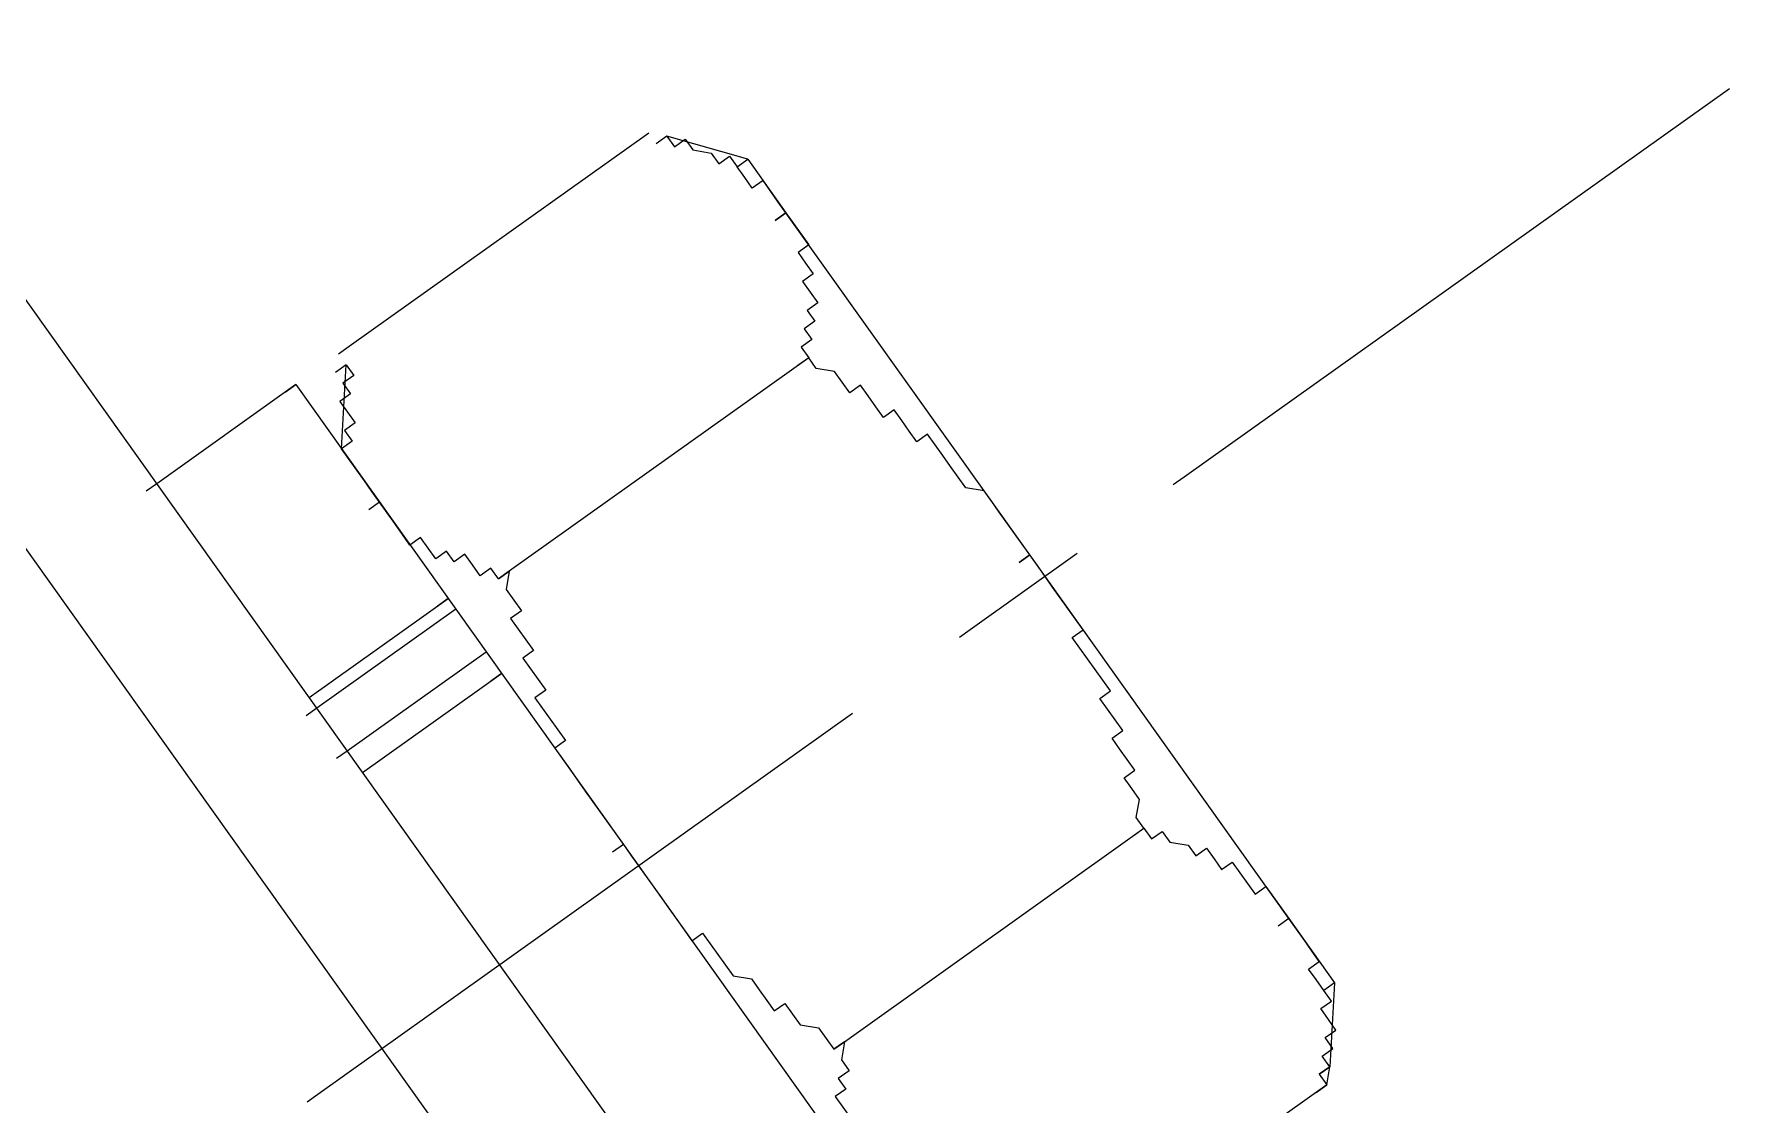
# Model space of a CAD drawing. Header units: feet. Extents: x 2321988 to 2329858, y 6722724 to 6730499.
# Drawn here: x 2326068.0701 to 2326068.1763, y 6726841.051 to 6726841.1172 of the extents above; entities that cross this region are included whole.
import ezdxf

# ---------------------------------------------------------------- set-up
doc = ezdxf.new("R2010")
doc.units = ezdxf.units.FT
doc.header["$MEASUREMENT"] = 0
doc.layers.add('C-BESS-EQUIPMENT', color=255, linetype='Continuous')

# ---------------------------------------------------------------- blocks, each defined once
blk = doc.blocks.new('Midpoint Site Plan$0$A$C71e53a02')
at = {"lineweight": 9}
for points in [[(22.4518, 2.2462), (22.4421, 2.2462), (22.4421, -2.2559), (22.4518, -2.2559), (22.4421, -2.2559)], [(22.4421, 0.6188), (22.3349, 0.6188), (22.3446, 0.6188), (22.3349, 0.6188), (22.3349, -0.6285), (22.4421, -0.6285), (22.4518, -0.6285)], [(21.8866, 0.4336), (22.1595, 0.4336), (22.1692, 0.4336)], [(22.218, 0.4336), (22.2082, 0.4336), (22.2082, -0.4336), (22.3349, -0.4336), (22.3446, -0.4336)], [(22.2082, 0.4336), (22.3349, 0.4336), (22.3446, 0.4336)], [(22.2082, 0.0146), (22.2082, 0.0049), (22.2082, -0.0049), (22.2082, -0.0146), (22.2082, -0.0244), (22.2082, -0.0341), (22.2082, -0.0439), (22.2082, -0.0536), (22.2082, -0.0633), (22.2082, -0.0731), (22.1985, -0.0731), (22.1985, -0.0828), (22.1985, -0.0926), (22.1985, -0.1023), (22.1985, -0.1121), (22.1887, -0.1218), (22.1887, -0.1316), (22.1887, -0.1413), (22.1887, -0.151), (22.179, -0.151), (22.179, -0.1608), (22.179, -0.1705), (22.1692, -0.1803), (22.1692, -0.19), (22.1692, -0.1998), (22.1595, -0.1998), (22.1692, -0.1998), (22.1595, -0.1998), (21.8866, -0.1998), (21.8866, -0.19), (21.8769, -0.1803), (21.8769, -0.1705), (21.8769, -0.1608), (21.8671, -0.1608), (21.8671, -0.151), (21.8671, -0.1413), (21.8671, -0.1316), (21.8574, -0.1316), (21.8574, -0.1218), (21.8574, -0.1121), (21.8574, -0.1023), (21.8477, -0.1023), (21.8477, -0.0926), (21.8477, -0.0828), (21.8477, -0.0731), (21.8477, -0.0633), (21.8477, -0.0536), (21.8379, -0.0536), (21.8379, -0.0439), (21.8379, -0.0341), (21.8379, -0.0244), (21.8379, -0.0146), (21.8379, -0.0049), (21.8379, 0.0049), (21.8379, 0.0146), (21.8379, 0.3264), (21.8477, 0.3264), (21.8379, 0.3264), (21.8379, 0.3362), (21.8379, 0.3459), (21.8379, 0.3557), (21.8477, 0.3557), (21.8477, 0.3654), (21.8477, 0.3752), (21.8379, 0.3752), (21.8769, 0.4239), (21.8769, 0.4142), (21.8671, 0.4142), (21.8671, 0.4044), (21.8574, 0.3947), (21.8574, 0.3849), (21.8477, 0.3849), (21.8477, 0.3752), (21.8379, 0.3752), (21.8379, 0.3264), (21.8379, 0.3167), (21.8379, 0.307), (21.8379, 0.2972), (21.8477, 0.2972), (21.8477, 0.2875), (21.8477, 0.2777), (21.8574, 0.2777), (21.8574, 0.268), (21.8574, 0.2582), (21.8671, 0.2582), (21.8671, 0.2485), (21.8769, 0.2485), (21.8769, 0.2387), (21.8866, 0.2387), (21.8866, 0.229), (22.1595, 0.229), (22.1692, 0.229), (22.1692, 0.2387), (22.179, 0.2387), (22.179, 0.2485), (22.179, 0.2582), (22.1887, 0.2582), (22.1887, 0.268), (22.1985, 0.268), (22.1985, 0.2777), (22.1985, 0.2875), (22.2082, 0.2875), (22.2082, 0.2972), (22.2082, 0.307), (22.2082, 0.3167), (22.2082, 0.3264), (22.2082, 0.3362), (22.2082, 0.3459), (22.2082, 0.3557), (22.2082, 0.3654), (22.2082, 0.3752)], [(21.8769, 0.4239), (21.8866, 0.4239)], [(22.1692, 0.4239), (22.1692, 0.4142), (22.179, 0.4142), (22.179, 0.4044), (22.1887, 0.4044), (22.1887, 0.3947), (22.1887, 0.3849), (22.1985, 0.3849), (22.1985, 0.3752), (22.2082, 0.3752), (22.1692, 0.4239), (22.179, 0.4239)], [(21.8671, 0.4142), (21.8671, 0.4142)], [(21.8671, 0.4142), (21.8671, 0.4142)], [(21.8671, 0.4142), (21.8671, 0.4142)], [(21.8769, 0.4142), (21.8769, 0.4142)], [(21.8769, 0.4142), (21.8769, 0.4142)], [(21.8769, 0.4142), (21.8769, 0.4142)], [(21.8769, 0.4142), (21.8769, 0.4142)], [(21.8769, 0.4142), (21.8769, 0.4142)], [(21.8769, 0.4142), (21.8769, 0.4142)], [(21.8769, 0.4142), (21.8769, 0.4142)], [(21.8769, 0.4142), (21.8769, 0.4142)], [(22.1692, 0.4142), (22.1692, 0.4142)], [(22.1692, 0.4142), (22.1692, 0.4142)], [(22.179, 0.4142), (22.179, 0.4142)], [(22.179, 0.4142), (22.179, 0.4142)], [(22.179, 0.4142), (22.179, 0.4142)], [(21.8671, 0.4044), (21.8671, 0.4044)], [(21.8671, 0.4044), (21.8671, 0.4044)], [(21.8671, 0.4044), (21.8671, 0.4044)], [(21.8671, 0.4044), (21.8671, 0.4044)], [(21.8671, 0.4044), (21.8671, 0.4044)], [(21.8671, 0.4044), (21.8671, 0.4044)], [(21.8671, 0.4044), (21.8671, 0.4044)], [(21.8671, 0.4044), (21.8671, 0.4044)], [(21.8671, 0.4044), (21.8671, 0.4044)], [(21.8671, 0.4044), (21.8671, 0.4044)], [(21.8671, 0.4044), (21.8671, 0.4044)], [(21.8671, 0.4044), (21.8671, 0.4044)], [(21.8671, 0.4044), (21.8671, 0.4044)], [(22.179, 0.4044), (22.179, 0.4044)], [(22.179, 0.4044), (22.179, 0.4044)], [(22.179, 0.4044), (22.179, 0.4044)], [(22.179, 0.4044), (22.179, 0.4044)], [(22.179, 0.4044), (22.179, 0.4044)], [(22.179, 0.4044), (22.179, 0.4044)], [(22.179, 0.4044), (22.179, 0.4044)], [(22.179, 0.4044), (22.179, 0.4044)], [(22.1887, 0.4044), (22.1887, 0.4044)], [(22.1887, 0.4044), (22.1887, 0.4044)], [(22.1887, 0.4044), (22.1887, 0.4044)], [(22.1887, 0.4044), (22.1887, 0.4044)], [(21.8477, 0.3849), (21.8477, 0.3849)], [(21.8477, 0.3849), (21.8477, 0.3849)], [(21.8477, 0.3849), (21.8477, 0.3849)], [(21.8477, 0.3849), (21.8477, 0.3849)], [(21.8477, 0.3849), (21.8477, 0.3849)], [(21.8574, 0.3947), (21.8574, 0.3947)], [(21.8574, 0.3947), (21.8574, 0.3947)], [(21.8574, 0.3947), (21.8574, 0.3947)], [(21.8574, 0.3947), (21.8574, 0.3947)], [(21.8574, 0.3947), (21.8574, 0.3947)], [(21.8574, 0.3947), (21.8574, 0.3947)], [(21.8574, 0.3947), (21.8574, 0.3947)], [(21.8574, 0.3947), (21.8574, 0.3947)], [(21.8574, 0.3947), (21.8574, 0.3947)], [(21.8574, 0.3947), (21.8574, 0.3947)], [(21.8574, 0.3947), (21.8574, 0.3947)], [(21.8574, 0.3947), (21.8574, 0.3947)], [(21.8574, 0.3947), (21.8574, 0.3947)], [(21.8574, 0.3849), (21.8574, 0.3849)], [(21.8574, 0.3849), (21.8574, 0.3849)], [(21.8574, 0.3849), (21.8574, 0.3849)], [(21.8574, 0.3849), (21.8574, 0.3849)], [(21.8574, 0.3849), (21.8574, 0.3849)], [(21.8574, 0.3849), (21.8574, 0.3849)], [(21.8574, 0.3849), (21.8574, 0.3849)], [(22.1887, 0.3947), (22.1887, 0.3947)], [(22.1887, 0.3947), (22.1887, 0.3947)], [(22.1887, 0.3947), (22.1887, 0.3947)], [(22.1887, 0.3947), (22.1887, 0.3947)], [(22.1887, 0.3947), (22.1887, 0.3947)], [(22.1887, 0.3947), (22.1887, 0.3947)], [(22.1887, 0.3947), (22.1887, 0.3947)], [(22.1887, 0.3947), (22.1887, 0.3947)], [(22.1887, 0.3947), (22.1887, 0.3947)], [(22.1887, 0.3947), (22.1887, 0.3947)], [(22.1887, 0.3947), (22.1887, 0.3947)], [(22.1887, 0.3947), (22.1887, 0.3947)], [(22.1887, 0.3947), (22.1887, 0.3947)], [(22.1985, 0.3849), (22.1985, 0.3849)], [(22.1985, 0.3849), (22.1985, 0.3849)], [(22.1985, 0.3849), (22.1985, 0.3849)], [(22.1985, 0.3849), (22.1985, 0.3849)], [(22.1985, 0.3849), (22.1985, 0.3849)], [(22.1985, 0.3849), (22.1985, 0.3849)], [(22.1985, 0.3849), (22.1985, 0.3849)], [(22.1985, 0.3849), (22.1985, 0.3849)], [(22.1985, 0.3849), (22.1985, 0.3849)], [(22.1985, 0.3849), (22.1985, 0.3849)], [(22.1985, 0.3849), (22.1985, 0.3849)], [(22.1985, 0.3849), (22.1985, 0.3849)], [(21.8477, 0.3752), (21.8477, 0.3752)], [(21.8477, 0.3752), (21.8477, 0.3752)], [(21.8477, 0.3752), (21.8477, 0.3752)], [(21.8477, 0.3752), (21.8477, 0.3752)], [(21.8477, 0.3752), (21.8477, 0.3752)], [(21.8477, 0.3752), (21.8477, 0.3752)], [(21.8477, 0.3752), (21.8477, 0.3752)], [(21.8477, 0.3752), (21.8477, 0.3752)], [(21.8477, 0.3752), (21.8477, 0.3752)], [(21.8477, 0.3752), (21.8477, 0.3752)], [(21.8477, 0.3752), (21.8477, 0.3752)], [(21.8477, 0.3752), (21.8477, 0.3752)], [(22.1985, 0.3752), (22.1985, 0.3752)], [(22.1985, 0.3752), (22.1985, 0.3752)], [(22.1985, 0.3752), (22.1985, 0.3752)], [(22.1985, 0.3752), (22.1985, 0.3752)], [(22.1985, 0.3752), (22.1985, 0.3752)], [(22.1985, 0.3752), (22.1985, 0.3752)], [(22.1985, 0.3752), (22.1985, 0.3752)], [(22.1985, 0.3752), (22.1985, 0.3752)], [(22.1985, 0.3752), (22.1985, 0.3752)], [(22.1985, 0.3752), (22.1985, 0.3752)], [(22.1985, 0.3752), (22.1985, 0.3752)], [(21.8477, 0.3654), (21.8477, 0.3654)], [(21.8477, 0.3654), (21.8477, 0.3654)], [(21.8477, 0.3654), (21.8477, 0.3654)], [(21.8477, 0.3654), (21.8477, 0.3654)], [(21.8477, 0.3654), (21.8477, 0.3654)], [(21.8477, 0.3654), (21.8477, 0.3654)], [(21.8477, 0.3654), (21.8477, 0.3654)], [(21.8477, 0.3654), (21.8477, 0.3654)], [(21.8477, 0.3654), (21.8477, 0.3654)], [(21.8477, 0.3654), (21.8477, 0.3654)], [(21.8477, 0.3654), (21.8477, 0.3654)], [(21.8477, 0.3654), (21.8477, 0.3654)], [(21.8477, 0.3654), (21.8477, 0.3654)], [(22.2082, 0.3654), (22.2082, 0.3654)], [(22.2082, 0.3654), (22.2082, 0.3654)], [(22.2082, 0.3654), (22.2082, 0.3654)], [(22.2082, 0.3654), (22.2082, 0.3654)], [(22.2082, 0.3654), (22.2082, 0.3654)], [(22.2082, 0.3654), (22.2082, 0.3654)], [(22.2082, 0.3654), (22.2082, 0.3654)], [(22.2082, 0.3654), (22.2082, 0.3654)], [(22.2082, 0.3654), (22.2082, 0.3654)], [(22.2082, 0.3654), (22.2082, 0.3654)], [(22.2082, 0.3654), (22.2082, 0.3654)], [(22.2082, 0.3654), (22.2082, 0.3654)], [(22.2082, 0.3654), (22.2082, 0.3654)], [(21.8379, 0.3557), (21.8379, 0.3557)], [(21.8379, 0.3557), (21.8379, 0.3557)], [(21.8379, 0.3557), (21.8379, 0.3557)], [(21.8379, 0.3557), (21.8379, 0.3557)], [(21.8379, 0.3557), (21.8379, 0.3557)], [(21.8379, 0.3557), (21.8379, 0.3557)], [(21.8379, 0.3557), (21.8379, 0.3557)], [(21.8379, 0.3557), (21.8379, 0.3557)], [(21.8379, 0.3557), (21.8379, 0.3557)], [(21.8379, 0.3557), (21.8379, 0.3557)], [(21.8379, 0.3557), (21.8379, 0.3557)], [(21.8379, 0.3459), (21.8379, 0.3459)], [(21.8379, 0.3459), (21.8379, 0.3459)], [(21.8379, 0.3459), (21.8379, 0.3459)], [(21.8379, 0.3459), (21.8379, 0.3459)], [(21.8379, 0.3459), (21.8379, 0.3459)], [(21.8379, 0.3459), (21.8379, 0.3459)], [(21.8379, 0.3459), (21.8379, 0.3459)], [(21.8379, 0.3459), (21.8379, 0.3459)], [(21.8379, 0.3459), (21.8379, 0.3459)], [(21.8379, 0.3459), (21.8379, 0.3459)], [(21.8379, 0.3459), (21.8379, 0.3459)], [(21.8379, 0.3459), (21.8379, 0.3459)], [(21.8379, 0.3459), (21.8379, 0.3459)], [(22.2082, 0.3557), (22.2082, 0.3557)], [(22.2082, 0.3557), (22.2082, 0.3557)], [(22.2082, 0.3557), (22.2082, 0.3557)], [(22.2082, 0.3557), (22.2082, 0.3557)], [(22.2082, 0.3557), (22.2082, 0.3557)], [(22.2082, 0.3557), (22.2082, 0.3557)], [(22.2082, 0.3557), (22.2082, 0.3557)], [(22.2082, 0.3557), (22.2082, 0.3557)], [(22.2082, 0.3557), (22.2082, 0.3557)], [(22.2082, 0.3557), (22.2082, 0.3557)], [(22.2082, 0.3557), (22.2082, 0.3557)], [(22.2082, 0.3557), (22.2082, 0.3557)], [(22.2082, 0.3459), (22.2082, 0.3459)], [(22.2082, 0.3459), (22.2082, 0.3459)], [(22.2082, 0.3459), (22.2082, 0.3459)], [(22.2082, 0.3459), (22.2082, 0.3459)], [(22.2082, 0.3459), (22.2082, 0.3459)], [(22.2082, 0.3459), (22.2082, 0.3459)], [(22.2082, 0.3459), (22.2082, 0.3459)], [(22.2082, 0.3459), (22.2082, 0.3459)], [(22.2082, 0.3459), (22.2082, 0.3459)], [(22.2082, 0.3459), (22.2082, 0.3459)], [(22.2082, 0.3459), (22.2082, 0.3459)], [(22.2082, 0.3459), (22.2082, 0.3459)], [(22.2082, 0.3459), (22.2082, 0.3459)], [(21.8379, 0.3362), (21.8379, 0.3362)], [(21.8379, 0.3362), (21.8379, 0.3362)], [(21.8379, 0.3362), (21.8379, 0.3362)], [(21.8379, 0.3362), (21.8379, 0.3362)], [(21.8379, 0.3362), (21.8379, 0.3362)], [(22.2082, 0.3362), (22.2082, 0.3362)], [(22.2082, 0.3362), (22.2082, 0.3362)], [(22.2082, 0.3362), (22.2082, 0.3362)], [(22.2082, 0.3362), (22.2082, 0.3362)], [(22.2082, 0.3362), (22.2082, 0.3362)], [(22.2082, 0.3362), (22.2082, 0.3362)], [(22.2082, 0.3362), (22.2082, 0.3362)], [(22.2082, 0.3362), (22.2082, 0.3362)], [(22.2082, 0.3362), (22.2082, 0.3362)], [(22.2082, 0.3362), (22.2082, 0.3362)], [(22.2082, 0.3362), (22.2082, 0.3362)], [(22.2082, 0.3362), (22.2082, 0.3362)], [(21.8379, 0.3264), (21.8379, 0.3264)], [(21.8379, 0.3264), (21.8379, 0.3264)], [(21.8379, 0.3264), (21.8379, 0.3264)], [(21.8379, 0.3264), (21.8379, 0.3264)], [(21.8379, 0.3264), (21.8379, 0.3264)], [(21.8379, 0.3264), (21.8379, 0.3264)], [(21.8379, 0.3264), (21.8379, 0.3264)], [(21.8379, 0.3264), (21.8379, 0.3264)], [(21.8379, 0.3264), (21.8379, 0.3264)], [(22.2082, 0.3264), (22.2082, 0.3264)], [(22.2082, 0.3264), (22.2082, 0.3264)], [(22.2082, 0.3264), (22.2082, 0.3264)], [(22.2082, 0.3264), (22.2082, 0.3264)], [(22.2082, 0.3264), (22.2082, 0.3264)], [(22.2082, 0.3264), (22.218, 0.3264)], [(21.8379, 0.3167), (21.8379, 0.3167)], [(21.8379, 0.3167), (21.8379, 0.3167)], [(21.8379, 0.3167), (21.8379, 0.3167)], [(21.8379, 0.3167), (21.8379, 0.3167)], [(21.8379, 0.3167), (21.8379, 0.3167)], [(21.8379, 0.3167), (21.8379, 0.3167)], [(21.8379, 0.3167), (21.8379, 0.3167)], [(21.8379, 0.3167), (21.8379, 0.3167)], [(21.8379, 0.3167), (21.8379, 0.3167)], [(21.8379, 0.3167), (21.8379, 0.3167)], [(21.8379, 0.3167), (21.8379, 0.3167)], [(21.8379, 0.307), (21.8379, 0.307)], [(21.8379, 0.307), (21.8379, 0.307)], [(21.8379, 0.307), (21.8379, 0.307)], [(21.8379, 0.307), (21.8379, 0.307)], [(21.8379, 0.307), (21.8379, 0.307)], [(21.8379, 0.307), (21.8379, 0.307)], [(21.8379, 0.307), (21.8379, 0.307)], [(21.8379, 0.307), (21.8379, 0.307)], [(21.8379, 0.307), (21.8379, 0.307)], [(21.8379, 0.307), (21.8379, 0.307)], [(21.8379, 0.307), (21.8379, 0.307)], [(22.2082, 0.3167), (22.2082, 0.3167)], [(22.2082, 0.3167), (22.2082, 0.3167)], [(22.2082, 0.3167), (22.2082, 0.3167)], [(22.2082, 0.3167), (22.2082, 0.3167)], [(22.2082, 0.3167), (22.2082, 0.3167)], [(22.2082, 0.3167), (22.2082, 0.3167)], [(22.2082, 0.3167), (22.2082, 0.3167)], [(22.2082, 0.3167), (22.2082, 0.3167)], [(22.2082, 0.3167), (22.2082, 0.3167)], [(22.2082, 0.307), (22.2082, 0.307)], [(22.2082, 0.307), (22.2082, 0.307)], [(22.2082, 0.307), (22.2082, 0.307)], [(22.2082, 0.307), (22.2082, 0.307)], [(22.2082, 0.307), (22.2082, 0.307)], [(22.2082, 0.307), (22.2082, 0.307)], [(22.2082, 0.307), (22.2082, 0.307)], [(22.2082, 0.307), (22.2082, 0.307)], [(22.2082, 0.307), (22.2082, 0.307)], [(22.2082, 0.307), (22.2082, 0.307)], [(22.2082, 0.307), (22.2082, 0.307)], [(21.8379, 0.2972), (21.8379, 0.2972)], [(21.8379, 0.2972), (21.8379, 0.2972)], [(21.8379, 0.2972), (21.8379, 0.2972)], [(21.8379, 0.2972), (21.8379, 0.2972)], [(21.8379, 0.2972), (21.8379, 0.2972)], [(21.8477, 0.2972), (21.8477, 0.2972)], [(21.8477, 0.2972), (21.8477, 0.2972)], [(21.8477, 0.2972), (21.8477, 0.2972)], [(21.8477, 0.2972), (21.8477, 0.2972)], [(21.8477, 0.2972), (21.8477, 0.2972)], [(21.8477, 0.2972), (21.8477, 0.2972)], [(22.2082, 0.2972), (22.2082, 0.2972)], [(22.2082, 0.2972), (22.2082, 0.2972)], [(22.2082, 0.2972), (22.2082, 0.2972)], [(22.2082, 0.2972), (22.2082, 0.2972)], [(22.2082, 0.2972), (22.2082, 0.2972)], [(22.2082, 0.2972), (22.2082, 0.2972)], [(22.2082, 0.2972), (22.2082, 0.2972)], [(22.2082, 0.2972), (22.2082, 0.2972)], [(22.2082, 0.2972), (22.2082, 0.2972)], [(22.2082, 0.2972), (22.2082, 0.2972)], [(22.2082, 0.2972), (22.2082, 0.2972)], [(22.2082, 0.2972), (22.2082, 0.2972)], [(21.8477, 0.2875), (21.8477, 0.2875)], [(21.8477, 0.2875), (21.8477, 0.2875)], [(21.8477, 0.2875), (21.8477, 0.2875)], [(21.8477, 0.2875), (21.8477, 0.2875)], [(21.8477, 0.2875), (21.8477, 0.2875)], [(21.8477, 0.2875), (21.8477, 0.2875)], [(21.8477, 0.2875), (21.8477, 0.2875)], [(21.8477, 0.2875), (21.8477, 0.2875)], [(21.8477, 0.2875), (21.8477, 0.2875)], [(21.8477, 0.2875), (21.8477, 0.2875)], [(21.8477, 0.2875), (21.8477, 0.2875)], [(22.1985, 0.2875), (22.1985, 0.2875)], [(22.1985, 0.2875), (22.1985, 0.2875)], [(22.1985, 0.2875), (22.1985, 0.2875)], [(22.1985, 0.2875), (22.1985, 0.2875)], [(22.1985, 0.2875), (22.1985, 0.2875)], [(22.1985, 0.2875), (22.1985, 0.2875)], [(22.2082, 0.2875), (22.2082, 0.2875)], [(22.2082, 0.2875), (22.2082, 0.2875)], [(22.2082, 0.2875), (22.2082, 0.2875)], [(22.2082, 0.2875), (22.2082, 0.2875)], [(21.8477, 0.2777), (21.8477, 0.2777)], [(21.8477, 0.2777), (21.8477, 0.2777)], [(21.8477, 0.2777), (21.8477, 0.2777)], [(21.8477, 0.2777), (21.8477, 0.2777)], [(21.8477, 0.2777), (21.8477, 0.2777)], [(21.8477, 0.2777), (21.8477, 0.2777)], [(21.8477, 0.2777), (21.8477, 0.2777)], [(21.8477, 0.2777), (21.8477, 0.2777)], [(21.8574, 0.2777), (21.8574, 0.2777)], [(21.8574, 0.2777), (21.8574, 0.2777)], [(21.8574, 0.268), (21.8574, 0.268)], [(21.8574, 0.268), (21.8574, 0.268)], [(21.8574, 0.268), (21.8574, 0.268)], [(21.8574, 0.268), (21.8574, 0.268)], [(21.8574, 0.268), (21.8574, 0.268)], [(21.8574, 0.268), (21.8574, 0.268)], [(21.8574, 0.268), (21.8574, 0.268)], [(21.8574, 0.268), (21.8574, 0.268)], [(21.8574, 0.268), (21.8574, 0.268)], [(21.8574, 0.268), (21.8574, 0.268)], [(21.8574, 0.268), (21.8574, 0.268)], [(21.8574, 0.268), (21.8574, 0.268)], [(22.1887, 0.268), (22.1887, 0.268)], [(22.1887, 0.268), (22.1887, 0.268)], [(22.1887, 0.268), (22.1887, 0.268)], [(22.1887, 0.268), (22.1887, 0.268)], [(22.1887, 0.268), (22.1887, 0.268)], [(22.1887, 0.268), (22.1887, 0.268)], [(22.1887, 0.268), (22.1887, 0.268)], [(22.1985, 0.2777), (22.1985, 0.2777)], [(22.1985, 0.2777), (22.1985, 0.2777)], [(22.1985, 0.2777), (22.1985, 0.2777)], [(22.1985, 0.2777), (22.1985, 0.2777)], [(22.1985, 0.2777), (22.1985, 0.2777)], [(22.1985, 0.2777), (22.1985, 0.2777)], [(22.1985, 0.2777), (22.1985, 0.2777)], [(22.1985, 0.2777), (22.1985, 0.2777)], [(22.1985, 0.2777), (22.1985, 0.2777)], [(22.1985, 0.2777), (22.1985, 0.2777)], [(22.1985, 0.2777), (22.1985, 0.2777)], [(22.1985, 0.268), (22.1985, 0.268)], [(22.1985, 0.268), (22.1985, 0.268)], [(22.1985, 0.268), (22.1985, 0.268)], [(22.1985, 0.268), (22.1985, 0.268)], [(21.8574, 0.2582), (21.8574, 0.2582)], [(21.8574, 0.2582), (21.8574, 0.2582)], [(21.8671, 0.2582), (21.8671, 0.2582)], [(21.8671, 0.2582), (21.8671, 0.2582)], [(21.8671, 0.2582), (21.8671, 0.2582)], [(21.8671, 0.2582), (21.8671, 0.2582)], [(21.8671, 0.2582), (21.8671, 0.2582)], [(21.8671, 0.2582), (21.8671, 0.2582)], [(21.8671, 0.2582), (21.8671, 0.2582)], [(21.8671, 0.2582), (21.8671, 0.2582)], [(22.1887, 0.2582), (22.1887, 0.2582)], [(22.1887, 0.2582), (22.1887, 0.2582)], [(22.1887, 0.2582), (22.1887, 0.2582)], [(22.1887, 0.2582), (22.1887, 0.2582)], [(22.1887, 0.2582), (22.1887, 0.2582)], [(22.1887, 0.2582), (22.1887, 0.2582)], [(22.1887, 0.2582), (22.1887, 0.2582)], [(22.1887, 0.2582), (22.1887, 0.2582)], [(22.1887, 0.2582), (22.1887, 0.2582)], [(22.1887, 0.2582), (22.1887, 0.2582)], [(21.8671, 0.2485), (21.8671, 0.2485)], [(21.8671, 0.2485), (21.8671, 0.2485)], [(21.8671, 0.2485), (21.8671, 0.2485)], [(21.8671, 0.2485), (21.8671, 0.2485)], [(21.8671, 0.2485), (21.8671, 0.2485)], [(21.8671, 0.2485), (21.8671, 0.2485)], [(21.8671, 0.2485), (21.8671, 0.2485)], [(21.8769, 0.2485), (21.8769, 0.2485)], [(21.8769, 0.2485), (21.8769, 0.2485)], [(21.8769, 0.2485), (21.8769, 0.2485)], [(21.8769, 0.2485), (21.8769, 0.2485)], [(22.179, 0.2485), (22.179, 0.2485)], [(22.179, 0.2485), (22.179, 0.2485)], [(22.179, 0.2485), (22.179, 0.2485)], [(22.179, 0.2485), (22.179, 0.2485)], [(22.179, 0.2485), (22.179, 0.2485)], [(22.179, 0.2485), (22.179, 0.2485)], [(22.179, 0.2485), (22.179, 0.2485)], [(22.179, 0.2485), (22.179, 0.2485)], [(22.179, 0.2485), (22.179, 0.2485)], [(22.179, 0.2485), (22.179, 0.2485)], [(22.179, 0.2485), (22.179, 0.2485)], [(22.179, 0.2485), (22.179, 0.2485)], [(21.8769, 0.2387), (21.8769, 0.2387)], [(21.8769, 0.2387), (21.8769, 0.2387)], [(21.8769, 0.2387), (21.8769, 0.2387)], [(21.8769, 0.2387), (21.8769, 0.2387)], [(22.1692, 0.2387), (22.1692, 0.2387)], [(22.1692, 0.2387), (22.1692, 0.2387)], [(22.1692, 0.2387), (22.1692, 0.2387)], [(22.1692, 0.2387), (22.1692, 0.2387)], [(22.1692, 0.2387), (22.1692, 0.2387)], [(22.1692, 0.2387), (22.1692, 0.2387)], [(22.1692, 0.2387), (22.1692, 0.2387)], [(22.179, 0.2387), (22.179, 0.2387)], [(22.3349, 0.2387), (22.2082, 0.2387), (22.218, 0.2387)], [(21.8964, -0.1998), (21.8866, -0.1998), (21.8866, -0.2095), (21.8769, -0.2095), (21.8769, -0.2193), (21.8671, -0.229), (21.8671, -0.2387), (21.8574, -0.2387), (21.8574, -0.2485), (21.8574, -0.2582), (21.8477, -0.2582), (21.8477, -0.268), (21.8477, -0.2777), (21.8477, -0.2875), (21.8379, -0.2875), (21.8379, -0.2972), (21.8379, -0.307), (21.8379, -0.3167), (21.8379, 0.0146), (21.8477, 0.0146), (21.8379, 0.0146), (21.8379, 0.0244), (21.8379, 0.0341), (21.8379, 0.0439), (21.8379, 0.0536), (21.8379, 0.0633), (21.8379, 0.0731), (21.8477, 0.0828), (21.8477, 0.0926), (21.8477, 0.1023), (21.8477, 0.1121), (21.8477, 0.1218), (21.8477, 0.1316), (21.8574, 0.1316), (21.8574, 0.1413), (21.8574, 0.151), (21.8574, 0.1608), (21.8671, 0.1608), (21.8671, 0.1705), (21.8671, 0.1803), (21.8671, 0.19), (21.8769, 0.19), (21.8769, 0.1998), (21.8769, 0.2095), (21.8866, 0.2193), (21.8866, 0.229), (21.8964, 0.229)], [(21.8866, 0.229), (21.8866, 0.229)], [(21.8866, 0.229), (21.8866, 0.229)], [(21.8866, 0.2193), (21.8866, 0.2193)], [(21.8866, 0.2193), (21.8866, 0.2193)], [(22.1595, 0.229), (22.1692, 0.229), (22.1595, 0.229), (22.1692, 0.2193), (22.1692, 0.2095), (22.1692, 0.1998), (22.179, 0.1998), (22.179, 0.19), (22.179, 0.1803), (22.179, 0.1705), (22.1887, 0.1705), (22.1887, 0.1608), (22.1887, 0.151), (22.1887, 0.1413), (22.1985, 0.1413), (22.1985, 0.1316), (22.1985, 0.1218), (22.1985, 0.1121), (22.1985, 0.1023), (22.2082, 0.1023), (22.2082, 0.0926), (22.2082, 0.0828), (22.2082, 0.0731), (22.2082, 0.0633), (22.2082, 0.0536), (22.2082, 0.0439), (22.2082, 0.0341), (22.2082, 0.0244), (22.2082, 0.0146), (22.218, 0.0146)], [(22.1692, 0.229), (22.1692, 0.229)], [(22.1692, 0.2193), (22.1692, 0.2193)], [(22.2082, 0.229), (22.3349, 0.229), (22.3446, 0.229)], [(21.8769, 0.2095), (21.8769, 0.2095)], [(21.8769, 0.2095), (21.8769, 0.2095)], [(22.1692, 0.2095), (22.1692, 0.2095)], [(21.8769, 0.1998), (21.8769, 0.1998)], [(21.8769, 0.1998), (21.8769, 0.1998)], [(22.1692, 0.1998), (22.1692, 0.1998)], [(21.8671, 0.19), (21.8671, 0.19)], [(21.8671, 0.19), (21.8671, 0.19)], [(21.8671, 0.1803), (21.8671, 0.1803)], [(21.8671, 0.1803), (21.8671, 0.1803)], [(21.8671, 0.1803), (21.8671, 0.1803)], [(21.8671, 0.1803), (21.8671, 0.1803)], [(21.8671, 0.1803), (21.8671, 0.1803)], [(22.179, 0.19), (22.179, 0.19)], [(22.179, 0.19), (22.179, 0.19)], [(22.179, 0.1803), (22.179, 0.1803)], [(22.179, 0.1803), (22.179, 0.1803)], [(22.2082, 0.19), (22.3349, 0.19), (22.3446, 0.19)], [(21.8671, 0.1705), (21.8671, 0.1705)], [(21.8671, 0.1705), (21.8671, 0.1705)], [(21.8671, 0.1705), (21.8671, 0.1705)], [(21.8671, 0.1705), (21.8671, 0.1705)], [(22.1887, 0.1705), (22.1887, 0.1705)], [(22.3349, 0.1705), (22.2082, 0.1705), (22.218, 0.1705)], [(21.8574, 0.1608), (21.8574, 0.1608)], [(21.8574, 0.1608), (21.8574, 0.1608)], [(21.8574, 0.1608), (21.8574, 0.1608)], [(21.8671, 0.1608), (21.8671, 0.1608)], [(22.1887, 0.1608), (22.1887, 0.1608)], [(22.1887, 0.1608), (22.1887, 0.1608)], [(22.1887, 0.1608), (22.1887, 0.1608)], [(22.1887, 0.1608), (22.1887, 0.1608)], [(21.8574, 0.151), (21.8574, 0.151)], [(21.8574, 0.151), (21.8574, 0.151)], [(21.8574, 0.151), (21.8574, 0.151)], [(21.8574, 0.151), (21.8574, 0.151)], [(21.8574, 0.151), (21.8574, 0.151)], [(21.8574, 0.1413), (21.8574, 0.1413)], [(21.8574, 0.1413), (21.8574, 0.1413)], [(21.8574, 0.1413), (21.8574, 0.1413)], [(21.8574, 0.1413), (21.8574, 0.1413)], [(21.8574, 0.1413), (21.8574, 0.1413)], [(22.1887, 0.151), (22.1887, 0.151)], [(22.1887, 0.151), (22.1887, 0.151)], [(22.1887, 0.151), (22.1887, 0.151)], [(22.1887, 0.151), (22.1887, 0.151)], [(22.1887, 0.151), (22.1887, 0.151)], [(22.1887, 0.1413), (22.1887, 0.1413)], [(22.1887, 0.1413), (22.1887, 0.1413)], [(22.1985, 0.1413), (22.1985, 0.1413)], [(22.1985, 0.1413), (22.1985, 0.1413)], [(21.8477, 0.1316), (21.8477, 0.1316)], [(21.8574, 0.1316), (21.8574, 0.1316)], [(21.8574, 0.1316), (21.8574, 0.1316)], [(21.8574, 0.1316), (21.8574, 0.1316)], [(22.1985, 0.1316), (22.1985, 0.1316)], [(22.1985, 0.1316), (22.1985, 0.1316)], [(22.1985, 0.1316), (22.1985, 0.1316)], [(22.1985, 0.1316), (22.1985, 0.1316)], [(22.1985, 0.1316), (22.1985, 0.1316)], [(21.8477, 0.1218), (21.8477, 0.1218)], [(21.8477, 0.1218), (21.8477, 0.1218)], [(21.8477, 0.1218), (21.8477, 0.1218)], [(21.8477, 0.1218), (21.8477, 0.1218)], [(22.1985, 0.1218), (22.1985, 0.1218)], [(22.1985, 0.1218), (22.1985, 0.1218)], [(22.1985, 0.1218), (22.1985, 0.1218)], [(22.1985, 0.1218), (22.1985, 0.1218)], [(21.8477, 0.1121), (21.8477, 0.1121)], [(21.8477, 0.1121), (21.8477, 0.1121)], [(21.8477, 0.1121), (21.8477, 0.1121)], [(21.8477, 0.1121), (21.8477, 0.1121)], [(21.8477, 0.1121), (21.8477, 0.1121)], [(21.8477, 0.1023), (21.8477, 0.1023)], [(21.8477, 0.1023), (21.8477, 0.1023)], [(21.8477, 0.1023), (21.8477, 0.1023)], [(21.8477, 0.1023), (21.8477, 0.1023)], [(21.8477, 0.1023), (21.8477, 0.1023)], [(22.1985, 0.1121), (22.1985, 0.1121)], [(22.1985, 0.1121), (22.1985, 0.1121)], [(22.1985, 0.1121), (22.1985, 0.1121)], [(22.1985, 0.1121), (22.1985, 0.1121)], [(22.1985, 0.1121), (22.1985, 0.1121)], [(22.1985, 0.1023), (22.1985, 0.1023)], [(22.1985, 0.1023), (22.1985, 0.1023)], [(22.2082, 0.1023), (22.2082, 0.1023)], [(22.2082, 0.1023), (22.2082, 0.1023)], [(21.8477, 0.0926), (21.8477, 0.0926)], [(21.8477, 0.0926), (21.8477, 0.0926)], [(21.8477, 0.0926), (21.8477, 0.0926)], [(21.8477, 0.0926), (21.8477, 0.0926)], [(22.2082, 0.0926), (22.2082, 0.0926)], [(22.2082, 0.0926), (22.2082, 0.0926)], [(22.2082, 0.0926), (22.2082, 0.0926)], [(22.2082, 0.0926), (22.2082, 0.0926)], [(21.8477, 0.0828), (21.8477, 0.0828)], [(21.8477, 0.0828), (21.8477, 0.0828)], [(21.8477, 0.0828), (21.8477, 0.0828)], [(21.8477, 0.0828), (21.8477, 0.0828)], [(21.8477, 0.0828), (21.8477, 0.0828)], [(22.2082, 0.0828), (22.2082, 0.0828)], [(22.2082, 0.0828), (22.2082, 0.0828)], [(22.2082, 0.0828), (22.2082, 0.0828)], [(22.2082, 0.0828), (22.2082, 0.0828)], [(22.2082, 0.0828), (22.2082, 0.0828)], [(21.8379, 0.0731), (21.8379, 0.0731)], [(21.8379, 0.0731), (21.8379, 0.0731)], [(21.8379, 0.0731), (21.8379, 0.0731)], [(21.8379, 0.0731), (21.8379, 0.0731)], [(21.8379, 0.0731), (21.8379, 0.0731)], [(22.2082, 0.0731), (22.2082, 0.0731)], [(22.2082, 0.0731), (22.2082, 0.0731)], [(22.2082, 0.0731), (22.2082, 0.0731)], [(22.2082, 0.0731), (22.2082, 0.0731)], [(22.2082, 0.0731), (22.2082, 0.0731)], [(21.8379, 0.0633), (21.8379, 0.0633)], [(21.8379, 0.0633), (21.8379, 0.0633)], [(21.8379, 0.0633), (21.8379, 0.0633)], [(21.8379, 0.0536), (21.8379, 0.0536)], [(21.8379, 0.0536), (21.8379, 0.0536)], [(22.2082, 0.0633), (22.2082, 0.0633)], [(22.2082, 0.0633), (22.2082, 0.0633)], [(22.2082, 0.0633), (22.2082, 0.0633)], [(22.2082, 0.0633), (22.2082, 0.0633)], [(22.2082, 0.0536), (22.2082, 0.0536)], [(22.2082, 0.0536), (22.2082, 0.0536)], [(22.2082, 0.0536), (22.2082, 0.0536)], [(22.2082, 0.0536), (22.2082, 0.0536)], [(22.2082, 0.0536), (22.2082, 0.0536)], [(21.8379, 0.0439), (21.8379, 0.0439)], [(21.8379, 0.0439), (21.8379, 0.0439)], [(22.2082, 0.0439), (22.2082, 0.0439)], [(22.2082, 0.0439), (22.2082, 0.0439)], [(22.2082, 0.0439), (22.2082, 0.0439)], [(22.2082, 0.0439), (22.2082, 0.0439)], [(22.2082, 0.0439), (22.2082, 0.0439)], [(21.8379, 0.0341), (21.8379, 0.0341)], [(21.8379, 0.0341), (21.8379, 0.0341)], [(22.2082, 0.0341), (22.2082, 0.0341)], [(22.2082, 0.0341), (22.2082, 0.0341)], [(22.2082, 0.0341), (22.2082, 0.0341)], [(22.2082, 0.0341), (22.2082, 0.0341)], [(21.8379, 0.0244), (21.8379, 0.0244)], [(22.2082, 0.0244), (22.2082, 0.0244)], [(22.2082, 0.0244), (22.2082, 0.0244)], [(22.2082, 0.0244), (22.2082, 0.0244)], [(22.2082, 0.0244), (22.2082, 0.0244)], [(22.2082, 0.0244), (22.2082, 0.0244)], [(22.2082, 0.0146), (22.2082, 0.0146)], [(22.2082, 0.0146), (22.2082, 0.0146)], [(21.8379, 0.0049), (21.8379, 0.0049)], [(21.8379, 0.0049), (21.8379, 0.0049)], [(21.8379, 0.0049), (21.8379, 0.0049)], [(21.8379, 0.0049), (21.8379, 0.0049)], [(21.8379, 0.0049), (21.8379, 0.0049)], [(21.8379, -0.0049), (21.8379, -0.0049)], [(21.8379, -0.0049), (21.8379, -0.0049)], [(21.8379, -0.0049), (21.8379, -0.0049)], [(21.8379, -0.0049), (21.8379, -0.0049)], [(22.2082, -0.0049), (22.2082, -0.0049)], [(22.2082, -0.0049), (22.2082, -0.0049)], [(21.8379, -0.0146), (21.8379, -0.0146)], [(21.8379, -0.0146), (21.8379, -0.0146)], [(21.8379, -0.0146), (21.8379, -0.0146)], [(21.8379, -0.0146), (21.8379, -0.0146)], [(21.8379, -0.0146), (21.8379, -0.0146)], [(21.8379, -0.0244), (21.8379, -0.0244)], [(21.8379, -0.0244), (21.8379, -0.0244)], [(21.8379, -0.0244), (21.8379, -0.0244)], [(21.8379, -0.0244), (21.8379, -0.0244)], [(21.8379, -0.0244), (21.8379, -0.0244)], [(22.2082, -0.0146), (22.2082, -0.0146)], [(22.2082, -0.0146), (22.2082, -0.0146)], [(22.2082, -0.0244), (22.2082, -0.0244)], [(22.2082, -0.0244), (22.2082, -0.0244)], [(21.8379, -0.0341), (21.8379, -0.0341)], [(21.8379, -0.0341), (21.8379, -0.0341)], [(21.8379, -0.0341), (21.8379, -0.0341)], [(21.8379, -0.0341), (21.8379, -0.0341)], [(22.2082, -0.0341), (22.2082, -0.0341)], [(22.2082, -0.0341), (22.2082, -0.0341)], [(21.8379, -0.0439), (21.8379, -0.0439)], [(21.8379, -0.0439), (21.8379, -0.0439)], [(21.8379, -0.0439), (21.8379, -0.0439)], [(21.8379, -0.0439), (21.8379, -0.0439)], [(21.8379, -0.0439), (21.8379, -0.0439)], [(22.2082, -0.0439), (22.2082, -0.0439)], [(22.2082, -0.0439), (22.2082, -0.0439)], [(22.2082, -0.0439), (22.2082, -0.0439)], [(22.2082, -0.0439), (22.2082, -0.0439)], [(22.2082, -0.0439), (22.2082, -0.0439)], [(21.8379, -0.0536), (21.8379, -0.0536)], [(21.8379, -0.0536), (21.8379, -0.0536)], [(21.8379, -0.0536), (21.8379, -0.0536)], [(21.8477, -0.0633), (21.8477, -0.0633)], [(21.8477, -0.0633), (21.8477, -0.0633)], [(21.8477, -0.0633), (21.8477, -0.0633)], [(21.8477, -0.0633), (21.8477, -0.0633)], [(21.8477, -0.0633), (21.8477, -0.0633)], [(22.2082, -0.0536), (22.2082, -0.0536)], [(22.2082, -0.0536), (22.2082, -0.0536)], [(22.2082, -0.0536), (22.2082, -0.0536)], [(22.2082, -0.0536), (22.2082, -0.0536)], [(22.2082, -0.0633), (22.2082, -0.0633)], [(22.2082, -0.0633), (22.2082, -0.0633)], [(22.2082, -0.0633), (22.2082, -0.0633)], [(22.2082, -0.0633), (22.2082, -0.0633)], [(22.2082, -0.0633), (22.2082, -0.0633)], [(21.8477, -0.0731), (21.8477, -0.0731)], [(21.8477, -0.0731), (21.8477, -0.0731)], [(21.8477, -0.0731), (21.8477, -0.0731)], [(21.8477, -0.0731), (21.8477, -0.0731)], [(21.8477, -0.0731), (21.8477, -0.0731)], [(22.2082, -0.0731), (22.2082, -0.0731)], [(22.2082, -0.0731), (22.2082, -0.0731)], [(22.2082, -0.0731), (22.2082, -0.0731)], [(22.2082, -0.0731), (22.2082, -0.0731)], [(21.8477, -0.0828), (21.8477, -0.0828)], [(21.8477, -0.0828), (21.8477, -0.0828)], [(21.8477, -0.0828), (21.8477, -0.0828)], [(21.8477, -0.0828), (21.8477, -0.0828)], [(22.1985, -0.0828), (22.1985, -0.0828)], [(22.1985, -0.0828), (22.1985, -0.0828)], [(22.1985, -0.0828), (22.1985, -0.0828)], [(22.1985, -0.0828), (22.1985, -0.0828)], [(22.1985, -0.0828), (22.1985, -0.0828)], [(21.8477, -0.0926), (21.8477, -0.0926)], [(21.8477, -0.0926), (21.8477, -0.0926)], [(21.8477, -0.0926), (21.8477, -0.0926)], [(21.8477, -0.0926), (21.8477, -0.0926)], [(21.8477, -0.0926), (21.8477, -0.0926)], [(22.1985, -0.0926), (22.1985, -0.0926)], [(22.1985, -0.0926), (22.1985, -0.0926)], [(22.1985, -0.0926), (22.1985, -0.0926)], [(22.1985, -0.0926), (22.1985, -0.0926)], [(21.8477, -0.1023), (21.8477, -0.1023)], [(21.8477, -0.1023), (21.8477, -0.1023)], [(21.8477, -0.1023), (21.8477, -0.1023)], [(21.8574, -0.1023), (21.8574, -0.1023)], [(21.8574, -0.1121), (21.8574, -0.1121)], [(21.8574, -0.1121), (21.8574, -0.1121)], [(21.8574, -0.1121), (21.8574, -0.1121)], [(21.8574, -0.1121), (21.8574, -0.1121)], [(21.8574, -0.1121), (21.8574, -0.1121)], [(22.1985, -0.1023), (22.1985, -0.1023)], [(22.1985, -0.1023), (22.1985, -0.1023)], [(22.1985, -0.1023), (22.1985, -0.1023)], [(22.1985, -0.1023), (22.1985, -0.1023)], [(22.1985, -0.1023), (22.1985, -0.1023)], [(22.1985, -0.1121), (22.1985, -0.1121)], [(22.1985, -0.1121), (22.1985, -0.1121)], [(22.1985, -0.1121), (22.1985, -0.1121)], [(22.1985, -0.1121), (22.1985, -0.1121)], [(22.1985, -0.1121), (22.1985, -0.1121)], [(21.8574, -0.1218), (21.8574, -0.1218)], [(21.8574, -0.1218), (21.8574, -0.1218)], [(21.8574, -0.1218), (21.8574, -0.1218)], [(21.8574, -0.1218), (21.8574, -0.1218)], [(21.8574, -0.1218), (21.8574, -0.1218)], [(22.1887, -0.1218), (22.1887, -0.1218)], [(22.1887, -0.1218), (22.1887, -0.1218)], [(22.1887, -0.1218), (22.1887, -0.1218)], [(22.1887, -0.1218), (22.1887, -0.1218)], [(22.1887, -0.1218), (22.1887, -0.1218)], [(21.8574, -0.1316), (21.8574, -0.1316)], [(21.8574, -0.1316), (21.8574, -0.1316)], [(21.8574, -0.1316), (21.8574, -0.1316)], [(21.8574, -0.1316), (21.8574, -0.1316)], [(22.1887, -0.1316), (22.1887, -0.1316)], [(22.1887, -0.1316), (22.1887, -0.1316)], [(22.1887, -0.1316), (22.1887, -0.1316)], [(22.1887, -0.1316), (22.1887, -0.1316)], [(21.8671, -0.1413), (21.8671, -0.1413)], [(21.8671, -0.1413), (21.8671, -0.1413)], [(21.8671, -0.151), (21.8671, -0.151)], [(21.8671, -0.151), (21.8671, -0.151)], [(22.179, -0.151), (22.179, -0.151)], [(22.179, -0.151), (22.179, -0.151)], [(22.179, -0.151), (22.179, -0.151)], [(22.1887, -0.1413), (22.1887, -0.1413)], [(22.1887, -0.1413), (22.1887, -0.1413)], [(22.1887, -0.1413), (22.1887, -0.1413)], [(22.1887, -0.1413), (22.1887, -0.1413)], [(22.1887, -0.1413), (22.1887, -0.1413)], [(22.1887, -0.151), (22.1887, -0.151)], [(21.8671, -0.1608), (21.8671, -0.1608)], [(22.179, -0.1608), (22.179, -0.1608)], [(22.179, -0.1608), (22.179, -0.1608)], [(22.179, -0.1608), (22.179, -0.1608)], [(22.179, -0.1608), (22.179, -0.1608)], [(21.8769, -0.1705), (21.8769, -0.1705)], [(21.8769, -0.1705), (21.8769, -0.1705)], [(22.179, -0.1705), (22.179, -0.1705)], [(22.179, -0.1705), (22.179, -0.1705)], [(21.8769, -0.1803), (21.8769, -0.1803)], [(21.8769, -0.1803), (21.8769, -0.1803)], [(22.1692, -0.1803), (22.1692, -0.1803)], [(22.1692, -0.1803), (22.1692, -0.1803)], [(22.1692, -0.19), (22.1692, -0.19)], [(22.1692, -0.19), (22.1692, -0.19)], [(21.8866, -0.1998), (21.8866, -0.1998)], [(22.1595, -0.1998), (22.1692, -0.2095), (22.1692, -0.2193), (22.179, -0.2193), (22.179, -0.229), (22.1887, -0.229), (22.1887, -0.2387), (22.1887, -0.2485), (22.1985, -0.2485), (22.1985, -0.2582), (22.1985, -0.268), (22.2082, -0.268), (22.2082, -0.2777), (22.2082, -0.2875), (22.2082, -0.2972), (22.2082, -0.307), (22.2082, -0.3167), (22.218, -0.3167)], [(21.8769, -0.2095), (21.8769, -0.2095)], [(21.8866, -0.2095), (21.8866, -0.2095)], [(21.8866, -0.2095), (21.8866, -0.2095)], [(22.1692, -0.2095), (22.1692, -0.2095)], [(22.1692, -0.2095), (22.1692, -0.2095)], [(22.1692, -0.2095), (22.1692, -0.2095)], [(22.1692, -0.2095), (22.1692, -0.2095)], [(21.8671, -0.229), (21.8671, -0.229)], [(21.8671, -0.229), (21.8671, -0.229)], [(21.8671, -0.229), (21.8671, -0.229)], [(21.8671, -0.229), (21.8671, -0.229)], [(21.8671, -0.229), (21.8671, -0.229)], [(21.8671, -0.229), (21.8671, -0.229)], [(21.8671, -0.229), (21.8671, -0.229)], [(21.8671, -0.229), (21.8671, -0.229)], [(21.8671, -0.229), (21.8671, -0.229)], [(21.8671, -0.229), (21.8671, -0.229)], [(21.8769, -0.2193), (21.8769, -0.2193)], [(21.8769, -0.2193), (21.8769, -0.2193)], [(21.8769, -0.2193), (21.8769, -0.2193)], [(21.8769, -0.2193), (21.8769, -0.2193)], [(21.8769, -0.2193), (21.8769, -0.2193)], [(21.8769, -0.2193), (21.8769, -0.2193)], [(21.8769, -0.2193), (21.8769, -0.2193)], [(21.8769, -0.2193), (21.8769, -0.2193)], [(22.1692, -0.2193), (22.1692, -0.2193)], [(22.1692, -0.2193), (22.1692, -0.2193)], [(22.179, -0.2193), (22.179, -0.2193)], [(22.179, -0.2193), (22.179, -0.2193)], [(22.179, -0.2193), (22.179, -0.2193)], [(22.179, -0.2193), (22.179, -0.2193)], [(22.179, -0.2193), (22.179, -0.2193)], [(22.179, -0.229), (22.179, -0.229)], [(22.179, -0.229), (22.179, -0.229)], [(22.179, -0.229), (22.179, -0.229)], [(22.179, -0.229), (22.179, -0.229)], [(22.179, -0.229), (22.179, -0.229)], [(22.179, -0.229), (22.179, -0.229)], [(22.179, -0.229), (22.179, -0.229)], [(22.179, -0.229), (22.179, -0.229)], [(22.179, -0.229), (22.179, -0.229)], [(21.8574, -0.2387), (21.8574, -0.2387)], [(21.8574, -0.2387), (21.8574, -0.2387)], [(21.8574, -0.2387), (21.8574, -0.2387)], [(21.8574, -0.2387), (21.8574, -0.2387)], [(21.8671, -0.2387), (21.8671, -0.2387)], [(21.8671, -0.2387), (21.8671, -0.2387)], [(21.8671, -0.2387), (21.8671, -0.2387)], [(21.8671, -0.2387), (21.8671, -0.2387)], [(21.8671, -0.2387), (21.8671, -0.2387)], [(21.8574, -0.2485), (21.8574, -0.2485)], [(21.8574, -0.2485), (21.8574, -0.2485)], [(21.8574, -0.2485), (21.8574, -0.2485)], [(21.8574, -0.2485), (21.8574, -0.2485)], [(21.8574, -0.2485), (21.8574, -0.2485)], [(21.8574, -0.2485), (21.8574, -0.2485)], [(21.8574, -0.2485), (21.8574, -0.2485)], [(21.8574, -0.2485), (21.8574, -0.2485)], [(21.8574, -0.2485), (21.8574, -0.2485)], [(21.8574, -0.2485), (21.8574, -0.2485)], [(21.8477, -0.2582), (21.8477, -0.2582)], [(21.8477, -0.2582), (21.8477, -0.2582)], [(21.8477, -0.2582), (21.8477, -0.2582)], [(21.8477, -0.2582), (21.8477, -0.2582)], [(21.8477, -0.2582), (21.8477, -0.2582)], [(21.8477, -0.2582), (21.8477, -0.2582)], [(21.8574, -0.2582), (21.8574, -0.2582)], [(21.8574, -0.2582), (21.8574, -0.2582)], [(21.8574, -0.2582), (21.8574, -0.2582)], [(21.8477, -0.268), (21.8477, -0.268)], [(21.8477, -0.268), (21.8477, -0.268)], [(21.8477, -0.268), (21.8477, -0.268)], [(21.8477, -0.268), (21.8477, -0.268)], [(21.8477, -0.268), (21.8477, -0.268)], [(21.8477, -0.268), (21.8477, -0.268)], [(21.8477, -0.268), (21.8477, -0.268)], [(21.8477, -0.268), (21.8477, -0.268)], [(21.8477, -0.268), (21.8477, -0.268)], [(21.8477, -0.2777), (21.8477, -0.2777)], [(21.8477, -0.2777), (21.8477, -0.2777)], [(21.8477, -0.2777), (21.8477, -0.2777)], [(21.8477, -0.2777), (21.8477, -0.2777)], [(21.8477, -0.2777), (21.8477, -0.2777)], [(21.8477, -0.2777), (21.8477, -0.2777)], [(21.8477, -0.2777), (21.8477, -0.2777)], [(21.8477, -0.2777), (21.8477, -0.2777)], [(21.8477, -0.2777), (21.8477, -0.2777)], [(21.8477, -0.2777), (21.8477, -0.2777)], [(21.8379, -0.2875), (21.8379, -0.2875)], [(21.8379, -0.2875), (21.8379, -0.2875)], [(21.8379, -0.2875), (21.8379, -0.2875)], [(21.8379, -0.2875), (21.8379, -0.2875)], [(21.8379, -0.2875), (21.8379, -0.2875)], [(21.8379, -0.2875), (21.8379, -0.2875)], [(21.8379, -0.2875), (21.8379, -0.2875)], [(21.8477, -0.2875), (21.8477, -0.2875)], [(21.8379, -0.2972), (21.8379, -0.2972)], [(21.8379, -0.2972), (21.8379, -0.2972)], [(21.8379, -0.2972), (21.8379, -0.2972)], [(21.8379, -0.2972), (21.8379, -0.2972)], [(21.8379, -0.2972), (21.8379, -0.2972)], [(21.8379, -0.2972), (21.8379, -0.2972)], [(21.8379, -0.2972), (21.8379, -0.2972)], [(21.8379, -0.2972), (21.8379, -0.2972)], [(21.8379, -0.2972), (21.8379, -0.2972)], [(21.8379, -0.2972), (21.8379, -0.2972)], [(21.8379, -0.307), (21.8379, -0.307)], [(21.8379, -0.307), (21.8379, -0.307)], [(21.8379, -0.307), (21.8379, -0.307)], [(21.8379, -0.307), (21.8379, -0.307)], [(21.8379, -0.307), (21.8379, -0.307)], [(21.8379, -0.307), (21.8379, -0.307)], [(21.8379, -0.3167), (21.8379, -0.3752), (21.8769, -0.4239), (21.8866, -0.4239), (21.8866, -0.4336), (21.8769, -0.4239)], [(21.8379, -0.3167), (21.8379, -0.3167)], [(21.8379, -0.3167), (21.8379, -0.3167)], [(21.8379, -0.3167), (21.8379, -0.3167)], [(21.8866, -0.4239), (21.8769, -0.4239), (21.8769, -0.4142), (21.8671, -0.4142), (21.8671, -0.4044), (21.8574, -0.4044), (21.8574, -0.3947), (21.8574, -0.3849), (21.8477, -0.3849), (21.8477, -0.3752), (21.8477, -0.3654), (21.8477, -0.3557), (21.8379, -0.3557), (21.8379, -0.3459), (21.8379, -0.3362), (21.8379, -0.3264), (21.8379, -0.3167), (21.8477, -0.3167)], [(21.8379, -0.3167), (21.8379, -0.3167)], [(21.8379, -0.3264), (21.8379, -0.3264)], [(21.8379, -0.3264), (21.8379, -0.3264)], [(21.8379, -0.3264), (21.8379, -0.3264)], [(21.8379, -0.3264), (21.8379, -0.3264)], [(21.8379, -0.3264), (21.8379, -0.3264)], [(21.8379, -0.3264), (21.8379, -0.3264)], [(21.8379, -0.3264), (21.8379, -0.3264)], [(21.8379, -0.3264), (21.8379, -0.3264)], [(21.8379, -0.3264), (21.8379, -0.3264)], [(21.8379, -0.3362), (21.8379, -0.3362)], [(21.8379, -0.3362), (21.8379, -0.3362)], [(21.8379, -0.3362), (21.8379, -0.3362)], [(21.8379, -0.3362), (21.8379, -0.3362)], [(21.8379, -0.3362), (21.8379, -0.3362)], [(21.8379, -0.3362), (21.8379, -0.3362)], [(21.8379, -0.3362), (21.8379, -0.3362)], [(21.8379, -0.3362), (21.8379, -0.3362)], [(21.8379, -0.3362), (21.8379, -0.3362)], [(21.8379, -0.3362), (21.8379, -0.3362)], [(21.8379, -0.3459), (21.8379, -0.3459)], [(21.8379, -0.3459), (21.8379, -0.3459)], [(21.8379, -0.3459), (21.8379, -0.3459)], [(21.8379, -0.3459), (21.8379, -0.3459)], [(21.8379, -0.3459), (21.8379, -0.3459)], [(21.8379, -0.3459), (21.8379, -0.3459)], [(21.8379, -0.3459), (21.8379, -0.3459)], [(21.8379, -0.3459), (21.8379, -0.3459)], [(21.8379, -0.3459), (21.8379, -0.3459)], [(21.8379, -0.3557), (21.8379, -0.3557)], [(21.8379, -0.3557), (21.8379, -0.3557)], [(21.8379, -0.3557), (21.8379, -0.3557)], [(21.8379, -0.3557), (21.8379, -0.3557)], [(21.8379, -0.3557), (21.8379, -0.3557)], [(21.8477, -0.3557), (21.8477, -0.3557)], [(21.8477, -0.3557), (21.8477, -0.3557)], [(21.8477, -0.3557), (21.8477, -0.3557)], [(21.8477, -0.3557), (21.8477, -0.3557)], [(21.8477, -0.3654), (21.8477, -0.3654)], [(21.8477, -0.3654), (21.8477, -0.3654)], [(21.8477, -0.3654), (21.8477, -0.3654)], [(21.8477, -0.3654), (21.8477, -0.3654)], [(21.8477, -0.3654), (21.8477, -0.3654)], [(21.8477, -0.3654), (21.8477, -0.3654)], [(21.8477, -0.3654), (21.8477, -0.3654)], [(21.8477, -0.3654), (21.8477, -0.3654)], [(21.8477, -0.3654), (21.8477, -0.3654)], [(21.8379, -0.3752), (21.8477, -0.3752)], [(21.8477, -0.3752), (21.8477, -0.3752)], [(21.8477, -0.3752), (21.8477, -0.3752)], [(21.8477, -0.3752), (21.8477, -0.3752)], [(21.8477, -0.3752), (21.8477, -0.3752)], [(21.8477, -0.3752), (21.8477, -0.3752)], [(21.8477, -0.3752), (21.8477, -0.3752)], [(21.8477, -0.3752), (21.8477, -0.3752)], [(21.8477, -0.3752), (21.8477, -0.3752)], [(21.8477, -0.3752), (21.8477, -0.3752)], [(21.8477, -0.3752), (21.8477, -0.3752)], [(21.8477, -0.3849), (21.8477, -0.3849)], [(21.8574, -0.3849), (21.8574, -0.3849)], [(21.8574, -0.3849), (21.8574, -0.3849)], [(21.8574, -0.3849), (21.8574, -0.3849)], [(21.8574, -0.3849), (21.8574, -0.3849)], [(21.8574, -0.3849), (21.8574, -0.3849)], [(21.8574, -0.3849), (21.8574, -0.3849)], [(21.8574, -0.3849), (21.8574, -0.3849)], [(21.8574, -0.3849), (21.8574, -0.3849)], [(21.8574, -0.3947), (21.8574, -0.3947)], [(21.8574, -0.3947), (21.8574, -0.3947)], [(21.8574, -0.3947), (21.8574, -0.3947)], [(21.8574, -0.3947), (21.8574, -0.3947)], [(21.8574, -0.3947), (21.8574, -0.3947)], [(21.8574, -0.3947), (21.8574, -0.3947)], [(21.8574, -0.3947), (21.8574, -0.3947)], [(21.8574, -0.3947), (21.8574, -0.3947)], [(21.8574, -0.3947), (21.8574, -0.3947)], [(21.8671, -0.4044), (21.8671, -0.4044)], [(21.8671, -0.4044), (21.8671, -0.4044)], [(21.8671, -0.4044), (21.8671, -0.4044)], [(21.8671, -0.4044), (21.8671, -0.4044)], [(21.8671, -0.4044), (21.8671, -0.4044)], [(21.8671, -0.4044), (21.8671, -0.4044)], [(21.8671, -0.4044), (21.8671, -0.4044)], [(21.8671, -0.4044), (21.8671, -0.4044)], [(21.8671, -0.4044), (21.8671, -0.4044)], [(21.8671, -0.4142), (21.8671, -0.4142)], [(21.8671, -0.4142), (21.8671, -0.4142)], [(21.8671, -0.4142), (21.8671, -0.4142)], [(21.8671, -0.4142), (21.8671, -0.4142)], [(21.8671, -0.4142), (21.8671, -0.4142)], [(21.8671, -0.4142), (21.8671, -0.4142)], [(21.8769, -0.4142), (21.8769, -0.4142)], [(21.8769, -0.4142), (21.8769, -0.4142)], [(21.8769, -0.4142), (21.8769, -0.4142)], [(21.8769, -0.4142), (21.8769, -0.4142)], [(21.8769, -0.4239), (21.8769, -0.4239)], [(21.8769, -0.4239), (21.8769, -0.4239)], [(21.8769, -0.4239), (21.8769, -0.4239)], [(21.8769, -0.4239), (21.8769, -0.4239)], [(21.8769, -0.4239), (21.8769, -0.4239)], [(21.8769, -0.4239), (21.8769, -0.4239)], [(21.8769, -0.4239), (21.8769, -0.4239)], [(21.8964, -0.4336), (21.8866, -0.4336), (22.1595, -0.4336), (22.1692, -0.4239), (22.1692, -0.4336), (22.1595, -0.4336), (22.1692, -0.4336), (22.1595, -0.4336)], [(21.8866, -0.4336), (21.8866, -0.4336)], [(21.8866, -0.4336), (21.8866, -0.4336)]]:
    blk.add_lwpolyline(points, dxfattribs=at)
at = {"lineweight": 5}
for points in [[(21.2142, -0.0049), (21.7112, -0.0049), (21.721, -0.0049)], [(21.8087, -0.0049), (21.9061, -0.0049), (21.9159, -0.0049)], [(22.0133, -0.0049), (22.5005, -0.0049), (22.5103, -0.0049)]]:
    blk.add_lwpolyline(points, dxfattribs=at)

msp = doc.modelspace()

# ---------------------------------------------------------------- wipeouts: each hides what was drawn before it
msp.add_wipeout([(2326067.62588, 6726835.81175), (2326076.78821, 6726842.3397), (2326076.40137, 6726842.88265), (2326067.23903, 6726836.3547)]).dxf.layer = 'C-BESS-EQUIPMENT'

# ---------------------------------------------------------------- next in the draw order: wipeouts: each hides what was drawn before it
msp.add_wipeout([(2326064.17456, 6726849.7753), (2326064.71751, 6726850.16214), (2326071.53559, 6726840.59259), (2326070.99264, 6726840.20575)]).dxf.layer = 'C-BESS-EQUIPMENT'

# ---------------------------------------------------------------- next in the draw order: wipeouts: each hides what was drawn before it
msp.add_wipeout([(2326066.85219, 6726836.89766), (2326076.01453, 6726843.4256), (2326076.40137, 6726842.88265), (2326067.23903, 6726836.3547)]).dxf.layer = 'C-BESS-EQUIPMENT'

# ---------------------------------------------------------------- next in the draw order: block references
at = {"layer": 'C-BESS-EQUIPMENT', "xscale": -0.08333333333333331, "yscale": 0.08333333333333331, "zscale": 0.08333333333333331, "rotation": 35.46898082920264}
msp.add_blockref('Midpoint Site Plan$0$A$C71e53a02', (2326069.61452, 6726842.14002), dxfattribs=at)

# ---------------------------------------------------------------- next in the draw order: wipeouts: each hides what was drawn before it
msp.add_wipeout([(2326067.97129, 6726841.11635), (2326050.27017, 6726828.50471), (2326050.40919, 6726828.30959), (2326068.11031, 6726840.92122)]).dxf.layer = 'C-BESS-EQUIPMENT'

# ---------------------------------------------------------------- next in the draw order: wipeouts: each hides what was drawn before it
msp.add_wipeout([(2326044.1544, 6726887.54167), (2326077.85795, 6726840.23687), (2326077.40832, 6726839.91652), (2326043.70467, 6726887.22144)]).dxf.layer = 'C-BESS-EQUIPMENT'

# ---------------------------------------------------------------- next in the draw order: wipeouts: each hides what was drawn before it
msp.add_wipeout([(2326040.08225, 6726884.64036), (2326073.7858, 6726837.33556), (2326073.33617, 6726837.01521), (2326039.63253, 6726884.32013)]).dxf.layer = 'C-BESS-EQUIPMENT'

# ---------------------------------------------------------------- next in the draw order: wipeouts: each hides what was drawn before it
msp.add_wipeout([(2326036.0101, 6726881.73905), (2326069.71366, 6726834.43425), (2326069.26402, 6726834.1139), (2326035.56038, 6726881.41882)]).dxf.layer = 'C-BESS-EQUIPMENT'

doc.saveas('drawing.dxf')
